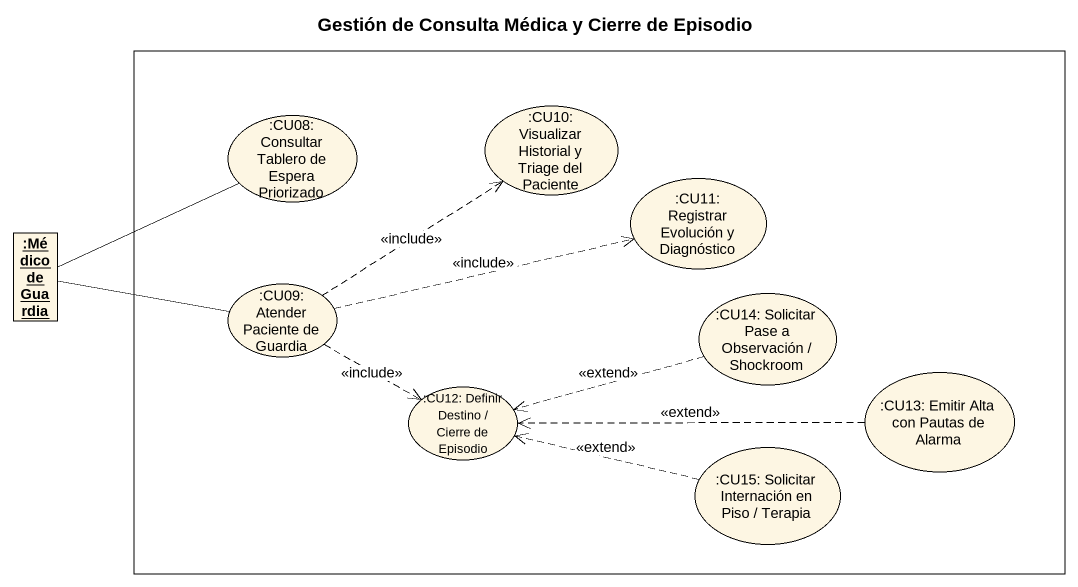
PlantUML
@startuml
title Gestión de Consulta Médica y Cierre de Episodio
allowmixing
hide circle
hide empty members
rectangle " " as rectangle1 {
  usecase ":CU08: Consultar Tablero de Espera Priorizado" as CU08_Consultar_Tablero_de
  usecase ":CU10: Visualizar Historial y Triage del Paciente" as CU10_Visualizar_Historial_y
  usecase ":CU11: Registrar Evolución y Diagnóstico" as CU11_Registrar_Evolución_y
  usecase ":CU09: Atender Paciente de Guardia" as CU09_Atender_Paciente_de
  usecase ":CU14: Solicitar Pase a Observación / Shockroom" as CU14_Solicitar_Pase_a
  usecase ":CU12: Definir Destino / Cierre de Episodio" as CU12_Definir_Destino_Cierre
  usecase ":CU13: Emitir Alta con Pautas de Alarma" as CU13_Emitir_Alta_con_Pautas
  usecase ":CU15: Solicitar Internación en Piso / Terapia" as CU15_Solicitar_Internación
}
object ":Médico de Guardia" as Médico_de_Guardia
Médico_de_Guardia -right- CU08_Consultar_Tablero_de
Médico_de_Guardia -right- CU09_Atender_Paciente_de
CU09_Atender_Paciente_de .up.> CU10_Visualizar_Historial_y : <<include>>
CU09_Atender_Paciente_de .right.> CU11_Registrar_Evolución_y : <<include>>
CU09_Atender_Paciente_de .right.> CU12_Definir_Destino_Cierre : <<include>>
CU14_Solicitar_Pase_a .left.> CU12_Definir_Destino_Cierre : <<extend>>
CU13_Emitir_Alta_con_Pautas .left.> CU12_Definir_Destino_Cierre : <<extend>>
CU15_Solicitar_Internación .left.> CU12_Definir_Destino_Cierre : <<extend>>
@enduml
